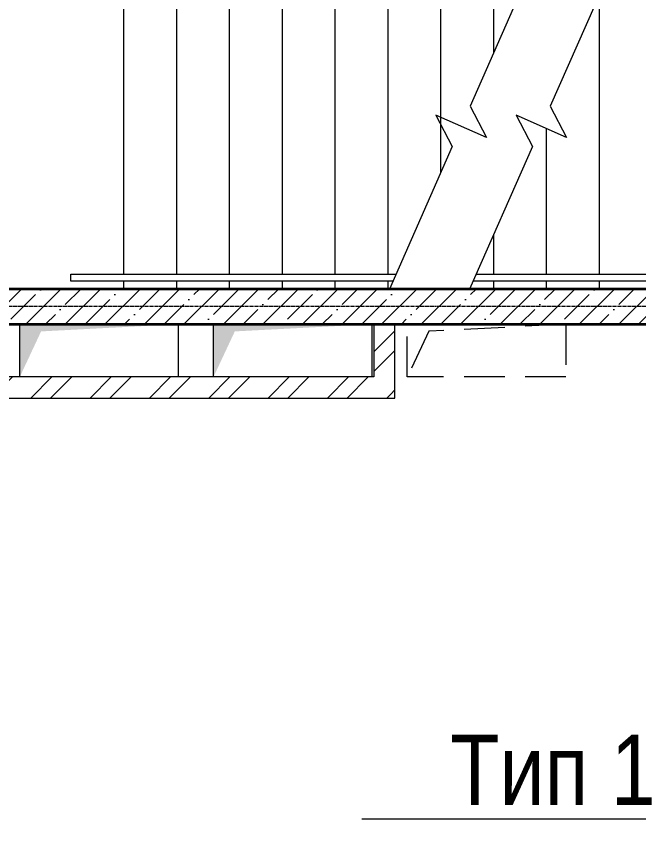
# Model space of a CAD drawing. Header units: millimetres. Extents: x -231292 to 573618, y -153144 to 564035.
# Drawn here: x 158419 to 161953, y 400423 to 405052 of the extents above; entities that cross this region are included whole.
import ezdxf
from ezdxf import colors
from ezdxf.entities.mleader import LeaderData, LeaderLine
from ezdxf.math import Vec2, Vec3

# ---------------------------------------------------------------- set-up
doc = ezdxf.new("R2010")
doc.units = ezdxf.units.MM
doc.linetypes.add('CENTER2', pattern=[28.575, 19.05, -3.175, 3.175, -3.175])
doc.linetypes.add('HIDDEN', pattern=[9.525, 6.35, -3.175])
doc.layers.get('0').update_dxf_attribs({"color": 250})
doc.layers.add('АР_Делит', color=250, linetype='Continuous', lineweight=0, plot=False)
for name, color, linetype, lineweight in [('АР_Стены ЖБ', 250, 'Continuous', 35), ('АР_Стены кирпич', 250, 'Continuous', 20), ('АР_Ф_ЛК', 250, 'Continuous', 5), ('АР_Штриховка', 250, 'Continuous', 0), ('ОВ_Классы', 250, 'Continuous', 0), ('ОВ_Шахты', 250, 'Continuous', 5), ('Размеры зашивки ГКЛ', 250, 'Continuous', 0), ('РД_Оси_100', 250, 'Continuous', 0)]:
    doc.layers.add(name, color=color, linetype=linetype, lineweight=lineweight)
doc.styles.add('style1', font='ARIALN.TTF')
pattern_1 = [(45, (50428.77, 366201.75), (-168.3798, 168.3798), []), (45, (50541.02, 366201.75), (-168.3798, 168.3798), [])]

# ---------------------------------------------------------------- blocks, each defined once
blk = doc.blocks.new('ЛК_4000х8500_2эт')
at = {"color": 5}
for points in [[(3928.6, 45), (2100, 45), (2100, 85), (3946.2, 85)], [(4401.1, 85), (6600, 85), (6600, 45), (4383.4, 45)]]:
    blk.add_lwpolyline(points, dxfattribs=at)
at = {"layer": 'АР_Делит'}
blk.add_lwpolyline([(-200, 4000), (8300, 4000), (8300, 0), (-200, 0)], close=True, dxfattribs=at)
at = {"layer": 'АР_Ф_ЛК', "color": 5}
for p, q in [((2400, 1745), (2400, 85)), ((2700, 1745), (2700, 85)), ((3000, 1745), (3000, 85)), ((3300, 1745), (3300, 85)), ((3600, 1745), (3600, 85)), ((3900, 1745), (3900, 85)), ((4200, 1745), (4200, 660.7)), ((4500, 1745), (4500, 1341.4)), ((5100, 1670.8), (5100, 85)), ((4800, 912.3), (4800, 85)), ((4500, 309.5), (4500, 85)), ((2400, 45), (2400, 0)), ((2700, 45), (2700, 0)), ((3000, 45), (3000, 0)), ((3300, 45), (3300, 0)), ((3600, 45), (3600, 0)), ((3900, 45), (3900, 0)), ((4500, 45), (4500, 0)), ((4800, 45), (4800, 0)), ((5100, 45), (5100, 0))]:
    blk.add_line(p, q, dxfattribs=at)
at = {"layer": 'АР_Ф_ЛК', "lineweight": 0}
for points in [[(4724.2, 1850), (4366.9, 1039.4), (4459.5, 862), (4173.5, 988), (4266.1, 810.6), (3908.8, 0)], [(5179, 1850), (4821.7, 1039.4), (4914.3, 862), (4628.3, 988), (4720.9, 810.6), (4363.6, 0)]]:
    blk.add_lwpolyline(points, dxfattribs=at)
at = {"layer": 'АР_Ф_ЛК'}
for points in [[(2400, 915, 0, 150, 0), (2866.2, 915, 0, 0, 0), (4200, 915, 0, 0, 0)], [(4921.5, 915, 0, 150, 0), (5387.8, 915, 0, 0, 0), (6300, 915, 0, 0, 0)]]:
    blk.add_lwpolyline(points, format="xyseb", dxfattribs=at)
blk = doc.blocks.new('otv пунктир')
at = {"linetype": 'HIDDEN', "ltscale": 0.07}
blk.add_lwpolyline([(0, 0), (0, 1), (1, 1), (1, 0)], close=True, dxfattribs=at)
blk.add_lwpolyline([(0, 1), (0.1346, 0.1366), (1, 0)], dxfattribs=at)
blk = doc.blocks.new('otv')
at = {"linetype": 'Continuous'}
blk.add_lwpolyline([(0, -1), (0, 0), (1, 0), (1, -1)], close=True, dxfattribs=at)
blk.add_solid([(0, -1), (0, 0), (0.1346, -0.1366), (1, 0)], dxfattribs=at)
blk = doc.blocks.new('СОШ_2200_АР_ОСИ_М100_28.05.24')
at = {"layer": 'РД_Оси_100', "linetype": 'CENTER2'}
blk.add_line((119910, 37200), (94200, 37200), dxfattribs=at)

msp = doc.modelspace()

# ---------------------------------------------------------------- hatches: boundary and pattern name
at = {"layer": 'АР_Штриховка', "linetype": 'Continuous', "lineweight": 5}
h = msp.add_hatch(dxfattribs=at)
h.set_pattern_fill('ANSI35', color=256, scale=25, angle=-360, style=0)
h.set_pattern_definition([(45, (50428.77, 366201.75), (-112.2532, 112.2532), []), (45, (50541.02, 366201.75), (-112.2532, 112.2532), [198.4375, -39.6875, 0, -39.6875])])
h.paths.add_polyline_path([(165128.768, 403301.753), (164928.768, 403501.753), (156428.768, 403501.753), (156228.768, 403301.753)], flags=0)
at = {"layer": 'АР_Штриховка', "linetype": 'Continuous', "lineweight": 0}
h = msp.add_hatch(dxfattribs=at)
h.set_pattern_fill('ANSI32', color=256, scale=25, angle=-360, style=0)
h.set_pattern_definition(pattern_1)
h.paths.add_polyline_path([(160568.768, 403301.753), (160448.768, 403301.753), (160448.768, 403001.753), (160568.768, 402881.753)], flags=0)
h = msp.add_hatch(dxfattribs=at)
h.set_pattern_fill('ANSI32', color=256, scale=25, style=0)
h.set_pattern_definition(pattern_1)
h.paths.add_polyline_path([(160568.768, 402881.753), (160448.768, 403001.753), (158358.768, 403001.753), (158278.768, 402971.753), (158238.768, 402881.753)], flags=0)
h.paths.add_polyline_path([(158238.768, 402881.753), (158278.768, 402971.753), (158238.768, 403001.753), (157338.768, 403001.753), (157338.768, 402881.753)], flags=0)

# ---------------------------------------------------------------- linework, layer by layer
at = {"layer": 'АР_Стены ЖБ', "linetype": 'Continuous', "lineweight": 35}
for p, q in [((164928.768, 403501.753), (156428.768, 403501.753)), ((156228.768, 403301.753), (165128.768, 403301.753))]:
    msp.add_line(p, q, dxfattribs=at)
at = {"layer": 'АР_Стены кирпич', "linetype": 'Continuous', "lineweight": 20}
for p, q in [((160568.768, 403301.753), (160448.768, 403301.753)), ((160448.768, 403301.753), (160448.768, 403001.753)), ((160568.768, 402881.753), (160568.768, 403301.753)), ((160448.768, 403001.753), (158358.768, 403001.753)), ((157338.768, 402881.753), (160568.768, 402881.753))]:
    msp.add_line(p, q, dxfattribs=at)

# ---------------------------------------------------------------- block references
at = {"layer": 'АР_Ф_ЛК'}
msp.add_blockref('ЛК_4000х8500_2эт', (156628.768, 403501.753), dxfattribs=at)
at = {"layer": 'ОВ_Классы', "xscale": 300, "yscale": 900, "rotation": 270}
msp.add_blockref('otv пунктир', (160638.768, 403301.753), dxfattribs=at)
at = {"layer": 'ОВ_Шахты', "xscale": 900, "yscale": 300, "zscale": 1400}
for p in [(158438.768, 403301.753), (159538.768, 403301.753)]:
    msp.add_blockref('otv', p, dxfattribs=at)
at = {"layer": 'РД_Оси_100'}
msp.add_blockref('СОШ_2200_АР_ОСИ_М100_28.05.24', (50428.768, 366201.753), dxfattribs=at)

# ---------------------------------------------------------------- leaders
at = {"layer": 'Размеры зашивки ГКЛ'}
ml = msp.add_multileader_mtext('Standard', dxfattribs=at)
ml.set_content('\\pxsm1;Тип 1 ', color=(0, 0, 138), style='style1')
ml.set_leader_properties(color=256, linetype='ByLayer', lineweight=9)
ml.build(insert=Vec2(0, 0))
ml.multileader.update_dxf_attribs({"has_dogleg": 0, "text_left_attachment_type": 6, "text_right_attachment_type": 6, "text_bottom_attachment_type": 10, "dogleg_length": 25, "arrow_head_size": 400})
ctx = ml.context
ctx.base_point, ctx.char_height, ctx.arrow_head_size, ctx.landing_gap_size, ctx.plane_origin = Vec3(160832.966, 400488.796), 400, 400, 50, Vec3(155219.184, 407459.361)
ctx.left_attachment, ctx.right_attachment, ctx.top_attachment = 6, 6, 10
notes = []
notes.append((ctx, [(1, (1, 1, 0), (162028.362, 400488.796), (-1, 0), 25, [(1, [(164648.059, 400488.796)], 0, [])])]))
ctx.mtext.insert, ctx.mtext.width, ctx.mtext.defined_height, ctx.mtext.line_spacing_factor, ctx.mtext.flow_direction = Vec3(160882.966, 400968.796), 1668.44707, 600, 0.3, 5
for ctx, leaders in notes:
    for number, flags, end, landing, length, lines in leaders:
        leader = LeaderData()
        leader.index, (leader.has_last_leader_line, leader.has_dogleg_vector, leader.attachment_direction) = number, flags
        leader.last_leader_point, leader.dogleg_vector, leader.dogleg_length = Vec3(end), Vec3(landing), length
        for number, points, colour, breaks in lines:
            line = LeaderLine()
            line.index, line.vertices, line.color, line.breaks = number, Vec3.list(points), colors.encode_raw_color(colour), breaks
            leader.lines.append(line)
        ctx.leaders.append(leader)

doc.saveas('drawing.dxf')
